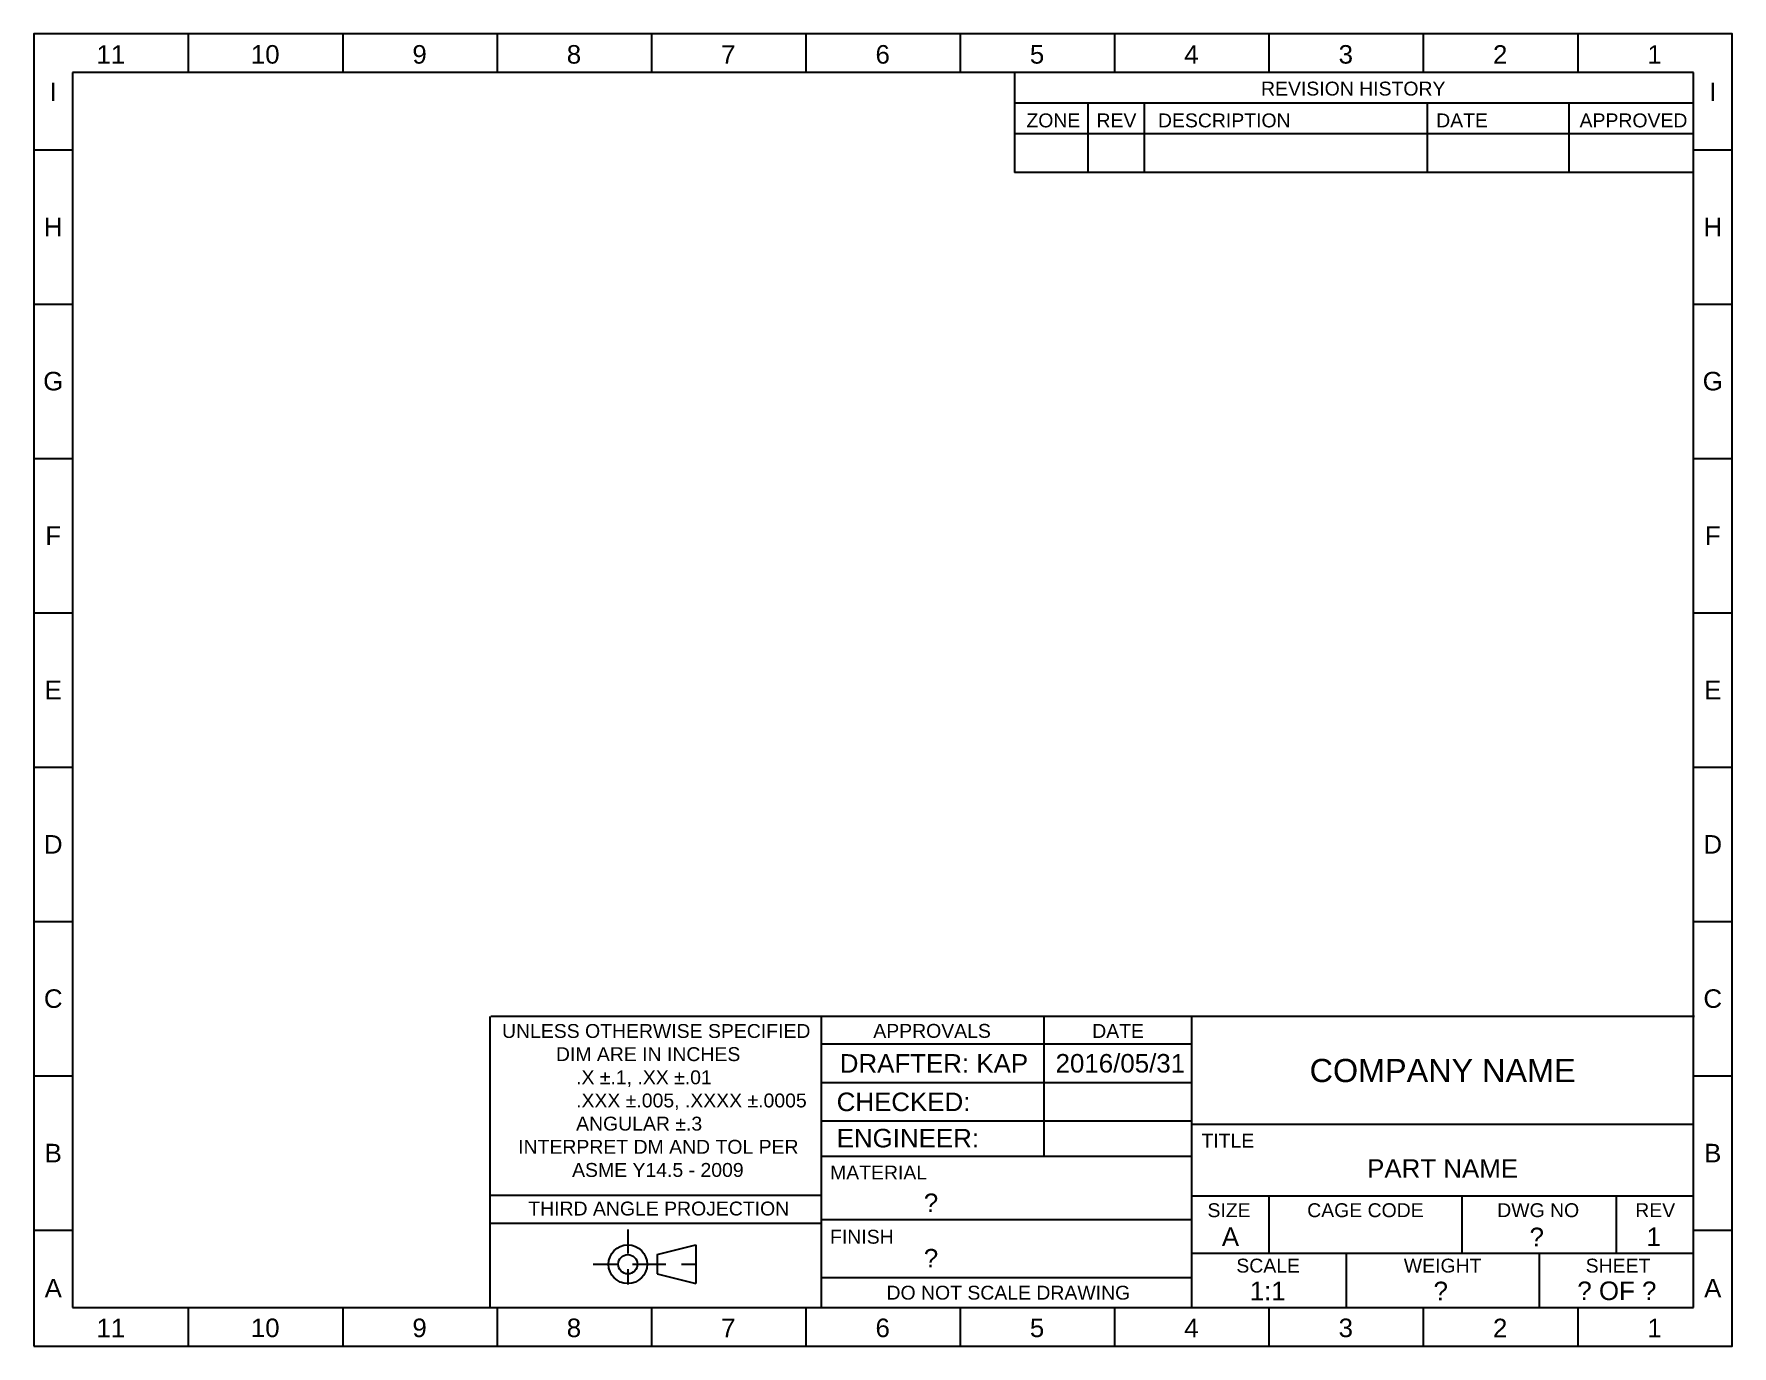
# Model space of a CAD drawing. Header units: inches. Extents: x 0 to 11, y 0 to 8.5.
import ezdxf

# ---------------------------------------------------------------- set-up
doc = ezdxf.new("R2010")
doc.units = ezdxf.units.IN
doc.header["$LTSCALE"] = 0.5
doc.header["$MEASUREMENT"] = 0
doc.linetypes.add('CENTER', pattern=[2, 1.25, -0.25, 0.25, -0.25])
for name, color, linetype in [('Center', 7, 'CENTER'), ('Dimension', 7, 'Continuous'), ('Visible', 1, 'Continuous')]:
    doc.layers.add(name, color=color, linetype=linetype)
doc.styles.get("Standard").update_dxf_attribs({"font": 'arial.ttf', "height": 0.12})
doc.styles.add('vert', font='arial.ttf', dxfattribs={"height": 0.12})

msp = doc.modelspace()

# ---------------------------------------------------------------- linework, layer by layer
at = {"layer": 'Center', "ltscale": 0.25}
for p, q in [((3.847, 0.755), (3.847, 0.305)), ((3.622, 0.53), (4.072, 0.53)), ((3.938, 0.53), (4.388, 0.53))]:
    msp.add_line(p, q, dxfattribs=at)
at = {"layer": 'Dimension'}
for p, q in [((4.038, 0.593), (4.288, 0.655)), ((4.038, 0.593), (4.038, 0.468)), ((4.288, 0.655), (4.288, 0.405)), ((4.038, 0.468), (4.288, 0.405))]:
    msp.add_line(p, q, dxfattribs=at)
for radius in [0.125, 0.0625]:
    msp.add_circle((3.847, 0.53), radius, dxfattribs=at)
at = {"layer": 'Visible'}
for p, q in [((1, 8.5), (1, 8.25)), ((2, 8.5), (2, 8.25)), ((3, 8.5), (3, 8.25)), ((4, 8.5), (4, 8.25)), ((5, 8.5), (5, 8.25)), ((6, 8.5), (6, 8.25)), ((7, 8.5), (7, 8.25)), ((8, 8.5), (8, 8.25)), ((9, 8.5), (9, 8.25)), ((10, 8.5), (10, 8.25)), ((10.75, 8.25), (0.25, 8.25)), ((0.25, 8.25), (0.25, 0.25)), ((6.352, 8.25), (6.352, 7.603)), ((10.75, 0.25), (10.75, 8.25)), ((10.75, 8.051), (6.352, 8.051)), ((6.827, 8.051), (6.827, 7.603)), ((7.192, 8.051), (7.192, 7.603)), ((9.026, 8.051), (9.026, 7.603)), ((9.943, 8.051), (9.943, 7.603)), ((10.75, 7.853), (6.352, 7.853)), ((0, 7.75), (0.25, 7.75)), ((10.75, 7.75), (11, 7.75)), ((10.75, 7.603), (6.352, 7.603)), ((0, 6.75), (0.25, 6.75)), ((10.75, 6.75), (11, 6.75)), ((0, 5.75), (0.25, 5.75)), ((10.75, 5.75), (11, 5.75)), ((0, 4.75), (0.25, 4.75)), ((10.75, 4.75), (11, 4.75)), ((0, 3.75), (0.25, 3.75)), ((10.75, 3.75), (11, 3.75)), ((0, 2.75), (0.25, 2.75)), ((10.75, 2.75), (11, 2.75)), ((2.954, 2.135), (2.954, 0.25)), ((10.757, 2.135), (2.96, 2.135)), ((5.1, 2.135), (5.1, 0.25)), ((6.542, 2.135), (6.542, 1.227)), ((7.5, 1.25), (7.5, 2.135)), ((7.5, 1.956), (5.1, 1.956)), ((0, 1.75), (0.25, 1.75)), ((7.5, 1.706), (5.1, 1.706)), ((10.75, 1.75), (11, 1.75)), ((7.5, 1.456), (5.1, 1.456)), ((7.5, 1.438), (10.75, 1.438)), ((7.5, 1.227), (5.1, 1.227)), ((7.5, 0.75), (7.5, 1.25)), ((2.96, 0.978), (5.106, 0.978)), ((7.5, 0.974), (10.75, 0.974)), ((8, 0.974), (8, 0.602)), ((9.25, 0.974), (9.25, 0.602)), ((10.25, 0.974), (10.25, 0.602)), ((2.96, 0.795), (5.106, 0.795)), ((7.5, 0.817), (5.1, 0.817)), ((0, 0.75), (0.25, 0.75)), ((7.5, 0.25), (7.5, 0.75)), ((10.75, 0.75), (11, 0.75)), ((7.5, 0.602), (10.75, 0.602)), ((8.5, 0.602), (8.5, 0.25)), ((9.75, 0.602), (9.75, 0.25)), ((5.1, 0.443), (7.5, 0.443)), ((0.25, 0.25), (10.75, 0.25)), ((1, 0.25), (1, 0)), ((2, 0.25), (2, 0)), ((3, 0.25), (3, 0)), ((4, 0.25), (4, 0)), ((5, 0.25), (5, 0)), ((6, 0.25), (6, 0)), ((7, 0.25), (7, 0)), ((8, 0.25), (8, 0)), ((9, 0.25), (9, 0)), ((10, 0.25), (10, 0))]:
    msp.add_line(p, q, dxfattribs=at)
msp.add_lwpolyline([(0, 0), (11, 0), (11, 8.5), (0, 8.5)], close=True, dxfattribs=at)

# ---------------------------------------------------------------- texts
at = {"layer": 'Center', "char_height": 0.09, "attachment_point": 1, "style": 'vert'}
for s, insert, width in [('REVISION HISTORY', (7.949, 8.191), 3.04654), ('ZONE   REV    DESCRIPTION                           DATE                 APPROVED', (6.429, 7.985), 5.48906)]:
    msp.add_mtext(s, dxfattribs=dict(at, insert=insert, width=width))
at = {"layer": 'Dimension', "char_height": 0.12, "attachment_point": 5}
for s, insert, width in [('11', (0.498, 8.367), 0.99551), ('10', (1.498, 8.367), 0.99551), ('9', (2.498, 8.367), 0.99551), ('8', (3.498, 8.367), 0.99551), ('7', (4.498, 8.367), 0.99551), ('6', (5.498, 8.367), 0.99551), ('5', (6.498, 8.367), 0.99551), ('4', (7.498, 8.367), 0.99551), ('3', (8.498, 8.367), 0.99551), ('2', (9.498, 8.367), 0.99551), ('1', (10.498, 8.367), 0.99551), ('A', (0.125, 0.375), 0.25), ('A', (10.875, 0.375), 0.25), ('11', (0.498, 0.117), 0.99551), ('10', (1.498, 0.117), 0.99551), ('9', (2.498, 0.117), 0.99551), ('8', (3.498, 0.117), 0.99551), ('7', (4.498, 0.117), 0.99551), ('6', (5.498, 0.117), 0.99551), ('5', (6.498, 0.117), 0.99551), ('4', (7.498, 0.117), 0.99551), ('3', (8.498, 0.117), 0.99551), ('2', (9.498, 0.117), 0.99551), ('1', (10.498, 0.117), 0.99551)]:
    msp.add_mtext(s, dxfattribs=dict(at, insert=insert, width=width))
at = {"layer": 'Dimension', "style": 'vert'}
for s, insert, char_height, width, attachment_point in [('I', (0.125, 8.125), 0.12, 0.25, 5), ('I', (10.875, 8.125), 0.12, 0.25, 5), ('H', (0.125, 7.25), 0.12, 0.25, 5), ('H', (10.875, 7.25), 0.12, 0.25, 5), ('G', (0.125, 6.25), 0.12, 0.25, 5), ('G', (10.875, 6.25), 0.12, 0.25, 5), ('F', (0.125, 5.25), 0.12, 0.25, 5), ('F', (10.875, 5.25), 0.12, 0.25, 5), ('E', (0.125, 4.25), 0.12, 0.25, 5), ('E', (10.875, 4.25), 0.12, 0.25, 5), ('D', (0.125, 3.25), 0.12, 0.25, 5), ('D', (10.875, 3.25), 0.12, 0.25, 5), ('C', (0.125, 2.25), 0.12, 0.25, 5), ('C', (10.875, 2.25), 0.12, 0.25, 5), ('{\\H0.75x;UNLESS OTHERWISE SPECIFIED\\P          DIM ARE IN INCHES\\P^I.X %%P.1, .XX %%P.01\\P^I.XXX %%P.005, .XXXX %%P.0005\\P^IANGULAR %%P.3\\P   INTERPRET DM AND TOL PER\\P             ASME Y14.5 - 2009}', (3.032, 2.086), 0.12, 2.06137, 1), ('\\pxi1;APPROVALS', (5.773, 2.041), 0.09, 1.4428, 5), ('\\pxi1;DATE', (6.978, 2.041), 0.09, 1.4428, 5), ('\\pxi1;DRAFTER: KAP', (5.1, 1.831), 0.12, 1.4428, 4), ('\\pxi1;2016/05/31', (6.498, 1.831), 0.12, 1.4428, 4), ('COMPANY NAME', (9.125, 1.784), 0.15, 3.25, 5), ('\\pxi1;CHECKED:  ', (5.08, 1.581), 0.12, 1.4428, 4), ('\\pxi1;ENGINEER:  ', (5.08, 1.346), 0.12, 1.4428, 4), ('\\pxi1;TITLE', (7.473, 1.375), 0.09, 0.54048, 1), ('B', (0.125, 1.25), 0.12, 0.25, 5), ('PART NAME', (9.125, 1.15), 0.12, 3.25, 5), ('B', (10.875, 1.25), 0.12, 0.25, 5), ('MATERIAL', (5.157, 1.169), 0.09, 1.4428, 1), ('THIRD ANGLE PROJECTION', (3.202, 0.89), 0.09, 2.14584, 4), ('?', (5.811, 0.928), 0.12, 1.24402, 5), ('SIZE', (7.602, 0.925), 0.09, 0.49751, 1), ('CAGE CODE', (8.248, 0.925), 0.09, 0.80635, 1), ('DWG NO', (9.479, 0.925), 0.09, 0.58285, 1), ('REV', (10.373, 0.925), 0.09, 0.49751, 1), ('FINISH', (5.157, 0.753), 0.09, 1.4428, 1), ('A', (7.695, 0.768), 0.12, 0.60136, 1), ('?', (9.735, 0.707), 0.12, 0.60136, 5), ('1', (10.446, 0.768), 0.12, 0.60136, 1), ('?', (5.811, 0.569), 0.12, 1.24402, 5), ('SCALE', (7.789, 0.566), 0.09, 0.49751, 1), ('WEIGHT', (8.874, 0.566), 0.09, 0.49751, 1), ('SHEET', (10.052, 0.566), 0.09, 0.49751, 1), ('\\pxi1;DO NOT SCALE DRAWING', (6.267, 0.345), 0.09, 2.04557, 5), ('1:1', (7.992, 0.357), 0.12, 0.60136, 5), ('?', (9.113, 0.357), 0.12, 0.60136, 5), ('\\pxi-1,l2;? OF ?', (10.194, 0.357), 0.12, 0.99961, 5)]:
    msp.add_mtext(s, dxfattribs=dict(at, insert=insert, char_height=char_height, width=width, attachment_point=attachment_point))

doc.saveas('drawing.dxf')
